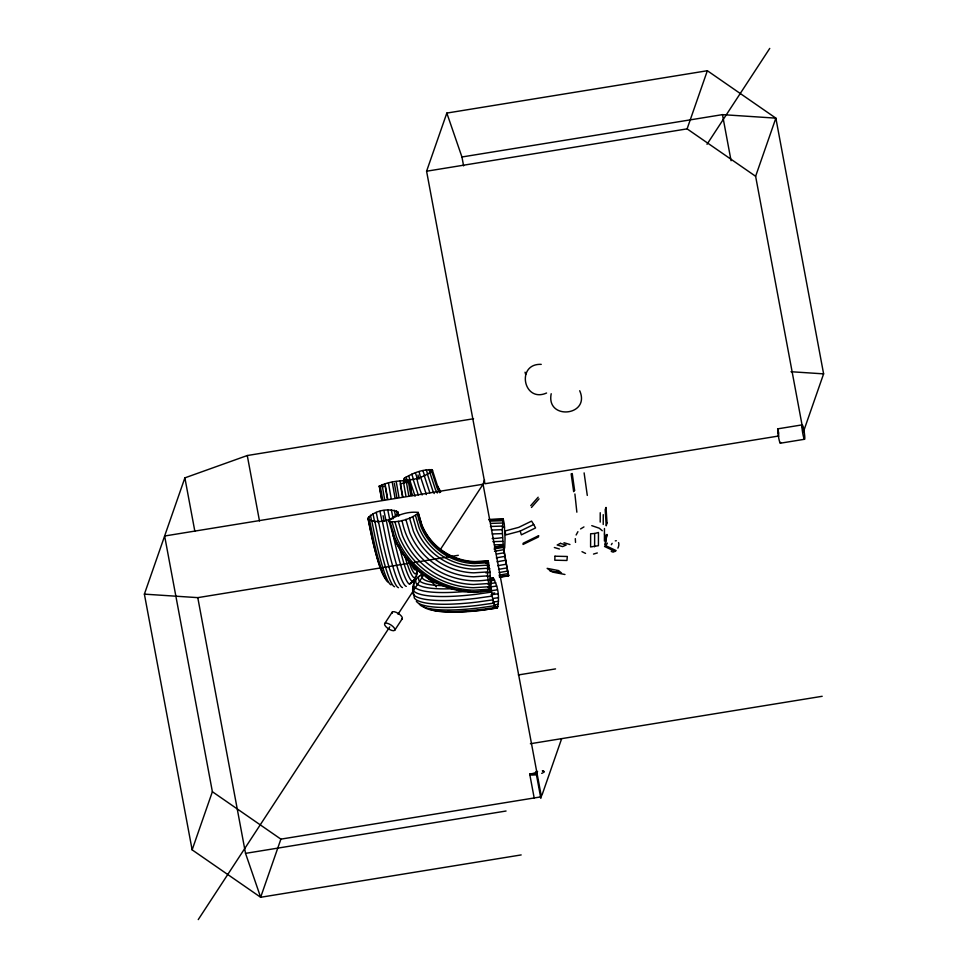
<?xml version="1.0" encoding="UTF-8"?>
<svg xmlns="http://www.w3.org/2000/svg" width="968" height="968" viewBox="0 0 968 968"><rect width="100%" height="100%" fill="white"/><g stroke="black" fill="none" stroke-linecap="round" stroke-linejoin="round"><path stroke-width="1.45" d="M594.618 546.787L594.654 533.501L598.454 532.485L598.418 545.686L590.601 546.956L590.637 533.755L594.654 533.501M600.208 522.103L600.233 512.725M603.221 524.487L603.258 514.649M604.419 541.112L604.456 528.504M503.36 547.138L502.247 529.702L503.215 518.969L504.28 523.87L505.042 538.752L504.691 547.731L504.086 549.473L503.723 548.808M489.929 591.351L487.533 575.899L488.005 560.762L490.098 572.257L490.268 590.867L474.126 592.368A88.499 86.092 19.2 0 1 393.431 536.526L388.967 520.76C396.965 514.831 408.266 511.225 418.176 512.435L421.745 524.656A58.54 56.943 19.2 0 0 475.119 561.597L488.005 560.762M430.833 609.501A78.214 15.839 -10.6 0 0 482.185 610.227L497.407 607.88C499.706 598.176 498.399 586.063 492.821 577.739L490.098 578.126M416.603 575.004L417.075 568.748M551.203 393.734C545.77 420.608 590.867 416.155 579.711 390.733M541.233 364.367C515.835 363.23 523.277 403.366 546.581 393.008M392.234 530.137L393.928 538.462A87.12 9.825 80.8 0 0 409.694 584.285C414.655 580.51 418.261 574.568 417.099 568.143A73.786 8.313 80.8 0 1 410.384 561.9M496.608 608.182L494.696 605.726L491.998 596.094L476.534 598.297A89.177 18.053 -10.6 0 1 413.154 594.122C411.364 586.608 414.316 577.908 421.806 574.786L422.108 577.787A77.331 15.657 -10.6 0 0 438.262 582.954M521.171 854.925L260.646 897.275L192.136 849.856L144.389 594.134L184.876 477.865L247.276 455.529L473.558 418.745M778.974 435.963L484.944 483.758L426.586 171.215L446.829 113.075L707.354 70.725L775.864 118.144L823.611 373.866L803.367 431.994L755.621 176.285L775.864 118.144L722.467 114.635L461.942 156.985L446.829 113.075M192.136 849.856L212.379 791.715L164.633 536.006L483.056 484.242L484.544 479.971M536.986 773.045L536.417 774.666A7.381 1.488 -10.6 0 1 529.75 774.218L536.986 773.045L541.414 796.785L280.889 839.135L260.646 897.275L245.533 853.365L197.787 597.643L144.389 594.134M426.586 171.215L687.111 128.865L707.354 70.725M541.971 795.164L561.658 738.644M386.123 578.67A77.779 8.76 80.8 0 1 372.051 537.76L368.009 518.17C374.592 510.402 388.749 507.656 397.909 511.999L398.211 513.27A73.786 8.313 80.8 0 0 398.755 516.089M398.211 513.27C391.641 521.038 377.484 523.785 368.324 519.441M576.117 535.001L577.92 531.686M606.573 544.488L607.372 543.145M611.352 544.694L612.151 543.351M384.78 623.477L392.258 612.054M198.246 919.6L389.753 626.865M398.005 614.244L423.597 575.125M440.113 549.885L483.056 484.242L536.938 772.827L529.702 774.013L534.179 797.959M707.015 144.292L769.754 48.4M394.678 630.325A6.026 2.287 33.2 0 0 388.64 623.731A6.026 2.287 33.2 0 0 385.869 626.647A6.026 2.287 33.2 0 0 394.678 630.325L402.144 618.891M404.321 478.265L403.716 480.007C413.651 480.636 424.771 476.873 432.502 470.629L432.309 469.904C422.605 469.008 412.537 473.255 404.321 478.265L405.253 481.096M530.754 505.635L538.148 497.213M531.468 507.474L539.031 498.847M388.967 520.76L389.051 521.534C398.961 522.732 410.263 519.138 418.261 513.209L418.176 512.435M417.256 572.112L415.296 573.927A77.779 8.76 80.8 0 1 407.77 558.379M416.361 575.984L414.352 577.836A81.481 9.184 80.8 0 1 404.576 555.112M414.498 579.481L412.453 581.369A84.676 9.547 80.8 0 1 399.106 545.456M498.944 547.283L494.527 547.416A73.362 14.859 -10.6 0 1 503.118 545.94L503.203 545.891M409.524 583.764L411.775 582.373M580.594 528.927L583.946 526.919M379.287 485.851A73.955 8.337 80.8 0 1 381.767 500.032L379.311 486.275C387.72 481.749 399.469 480.491 409.367 480.624L411.896 495.108M402.494 496.79L400.244 483.952L408.399 481.64L409.367 480.624M419.616 575.899L421.854 574.641M520.155 531.117L533.695 524.523L535.558 527.923L521.377 534.832L520.155 531.117L505.901 534.88L504.873 531.021L518.751 527.354L531.601 521.099L533.695 524.523M541.705 773.359L542.963 772.839M492.821 577.739L491.417 579.36L490.897 584.636L491.998 596.094M593.505 554.071L597.316 552.958M494.454 547.126L503.203 545.529L508.381 575.863A70.24 14.23 -10.6 0 0 500.25 577.291M496.596 547.392L499.306 546.896M503.203 545.94L502.973 547.428A69.369 14.048 -10.6 0 0 494.043 549.013M503.396 547.356L503.771 549.679L502.997 549.824A65.703 13.31 -10.6 0 0 494.527 551.312M503.771 549.679L504.292 552.752L503.215 552.946A62.581 12.669 -10.6 0 0 496.499 554.12M504.292 552.752L504.921 556.358L503.614 556.6A60.234 12.197 -10.6 0 0 496.342 557.87M504.921 556.358L505.623 560.266L504.183 560.533A58.806 11.906 -10.6 0 0 497.092 561.779M508.732 575.803L506.361 564.199L504.873 564.465A58.395 11.822 -10.6 0 0 497.818 565.699M507.05 567.889L505.635 568.143A59.036 11.955 -10.6 0 0 498.508 569.402M507.68 571.084L506.421 571.314A60.681 12.294 -10.6 0 0 499.089 572.596M508.188 573.576L507.171 573.758A63.222 12.802 -10.6 0 0 499.028 575.198M508.551 575.186L507.849 575.307A66.49 13.467 -10.6 0 0 499.282 576.819M802.048 424.891L777.643 428.86L778.708 434.547M780.317 443.211L804.505 439.278A7.381 0.835 80.8 0 0 803.573 428.606A7.381 0.835 80.8 0 0 802.036 428.122A7.381 0.835 80.8 0 0 804.505 439.278M197.787 597.643L458.312 555.293M518.328 674.95L555.547 668.9M530.391 743.726L822.183 696.295M245.533 853.365L506.058 811.015M490.8 578.888L493.74 578.465M490.425 580.8L494.733 580.195M490.074 583.583L495.725 582.784M489.651 587.056L496.644 586.063M490.461 590.807L497.431 589.827M491.393 592.126L475.99 594.316A88.536 17.932 -10.6 0 1 413.058 590.178L412.743 586.959M491.03 594.788L498.036 593.795M492.736 598.502L498.411 597.704M492.785 599.857L477.357 602.035A88.778 17.981 -10.6 0 1 414.268 597.897L414.05 595.744M492.76 602.108L498.532 601.297M493.704 603.137L478.41 605.303A87.35 17.69 -10.6 0 1 416.337 601.225M493.958 604.939L498.399 604.31M494.696 605.726L479.62 607.868A84.99 17.206 -10.6 0 1 419.217 603.899M493.91 607.142L498.012 606.561M495.689 607.456L480.914 609.55A81.881 16.577 -10.6 0 1 422.714 605.726M615.285 540.87L616.338 540.737M612.913 552.075L613.966 551.941M379.311 486.275L385.191 486.347L387.442 499.234M488.404 561.331L474.816 562.069A58.128 56.543 19.2 0 1 421.818 525.394L418.261 513.209M487.412 562.735L474.501 563.57A58.77 57.172 19.2 0 1 420.923 526.483L417.341 514.238M485.9 563.086L488.852 562.892M487.267 565.13L474.199 565.977A60.415 58.77 19.2 0 1 419.12 527.85L415.502 515.448M486.287 565.554L489.3 565.36M487.243 568.264L473.921 569.136A62.956 61.238 19.2 0 1 416.518 529.399L412.84 516.767M486.94 568.736L489.723 568.555M487.327 571.943L473.691 572.826A66.211 64.408 19.2 0 1 413.324 531.045L409.549 518.11M487.533 575.899L473.534 576.795A69.962 68.062 19.2 0 1 409.73 532.642L405.858 519.368M487.461 576.408L490.401 576.214M487.594 580.364L490.607 580.171M488.211 583.559L473.425 584.515A77.936 75.806 19.2 0 1 402.373 535.34L398.284 521.316M487.896 584.031L490.691 583.849M488.634 586.753L473.497 587.733A81.602 79.376 19.2 0 1 399.094 536.236L394.908 521.885M487.824 587.165L490.667 586.983M489.082 589.222L473.642 590.214A84.712 82.413 19.2 0 1 396.396 536.756L392.125 522.115M487.642 589.572L490.522 589.379M489.53 590.783L473.86 591.799A87.072 84.7 19.2 0 1 394.472 536.853L390.128 521.994M480.189 591.521L490.268 590.867M502.247 529.702L491.526 530.053M488.84 519.441L503.215 518.969M489.989 519.755L502.876 519.344M489.034 520.119L491.938 520.022M489.663 521.135L502.598 520.724M490.764 523.398L502.392 523.023M490.425 526.471L502.271 526.084M492.264 533.949L502.319 533.622M492.857 541.656L502.707 541.33M494.37 544.863L503.009 544.585M503.662 527.149L504.582 527.112M790.989 371.724L823.611 373.866M549.606 570.684L561.488 572.983L558.548 570.576L547.15 568.361L552.462 572.076L564.961 574.496M543.532 771.218L542.455 770.855L543.532 771.218A7.381 1.488 -10.6 0 1 543.822 772.331M591.763 525.648L599.277 528.213L602.278 530.742M563.981 542.733L569.971 544.524M554.349 547.501L559.431 549.025M556.588 571.531L559.806 572.959M581.986 551.675L585.567 553.406M687.111 128.865L755.621 176.285M212.379 791.715L280.889 839.135M611.219 551.191L611.97 551.821M425.412 574.956L436.362 586.91M604.48 533.913L605.738 537.482M432.309 469.904L437.778 486.735A58.395 56.797 19.2 0 0 440.67 492.022M431.147 469.516L437.004 487.811A58.915 57.318 19.2 0 0 439.629 492.676M429.09 469.516L430.457 473.679M429.974 472.892L435.334 489.251A60.452 58.806 19.2 0 0 437.306 493.002M426.271 469.867L427.674 474.139M427.433 474.272L432.89 490.933A62.896 61.19 19.2 0 0 434.221 493.547M422.895 470.581L424.662 475.966M424.238 475.711L429.828 492.76M420.632 477.091L426.368 494.587M415.393 472.82L417.269 478.507M411.787 474.199L413.566 479.608M413.13 479.329L418.261 494.963M408.605 475.639L410.408 481.156M409.754 480.043L415.078 496.257M406.052 477.018L407.431 481.229M411.013 492.821L411.92 495.58M412.828 590.904L413.941 594.679M418.696 517.457L419.906 521.583M525.043 372.184L525.66 374.483M397.909 511.999L398.489 514.891M396.59 510.983L397.449 515.206M394.351 510.281L395.476 515.787M391.35 509.967L393.153 518.812M387.793 510.027L389.572 518.775M386.256 520.131L390.249 539.769A88.657 9.995 80.8 0 0 406.294 586.402M383.909 510.487L385.978 520.651M382.324 520.953L386.329 540.64A89.189 10.055 80.8 0 0 402.47 587.552M379.976 511.298L382.045 521.51M378.44 521.413L382.433 541.039A88.657 9.995 80.8 0 0 398.477 587.673M376.249 512.423L378.355 522.744M374.882 521.474L378.827 540.918A87.12 9.825 80.8 0 0 394.593 586.741M372.995 513.754L374.676 522.018M371.869 521.159L375.765 540.301A84.676 9.547 80.8 0 0 391.096 584.841M370.441 515.23L371.579 520.869M369.643 520.457L373.454 539.224A81.481 9.184 80.8 0 0 388.204 582.083M368.735 516.743L369.619 521.074M722.467 114.635L731.07 160.724M778.127 430.252L778.659 433.095M461.942 156.985L463.611 165.903M540.846 798.394L536.381 774.448L537.543 771.435A7.381 1.488 -10.6 0 0 535.655 771.786M247.276 455.529L259.484 520.953M184.876 477.865L194.871 531.384M505.623 560.266L506.361 564.199M408.399 481.64L410.795 495.362M406.306 480.37L406.79 483.129M406.439 482.354L408.774 495.725M403.487 480.551L403.971 483.359M403.656 483.141L405.943 496.209M400.038 480.939L402.761 496.499M396.202 481.495L398.937 497.116M392.246 482.185L394.98 497.758M388.434 482.959L391.132 498.399M385.022 483.758L387.684 498.98M382.239 484.557L382.711 487.267M382.372 486.541L384.671 499.669M380.364 486.517L382.723 499.948M584.115 472.892L587.286 495.41M574.907 493.97L576.855 512.181M418.382 576.831L418.696 579.905A81.094 16.42 -10.6 0 0 444.106 585.713M415.623 579.687L415.938 582.821A84.349 17.085 -10.6 0 0 453.653 588.653M413.699 583.135L414.014 586.318A86.89 17.593 -10.6 0 0 469.964 591.024M575.307 538.656L575.536 542.395M780.619 442.376A7.381 0.835 80.8 0 1 778.804 438.456A7.381 0.835 80.8 0 1 777.861 428.824M392.125 613.349A6.026 2.287 33.2 0 1 398.138 613.361A6.026 2.287 33.2 0 1 401.563 619.217M494.721 592.961A73.786 14.943 -10.6 0 1 491.889 593.408M473.921 562.106A59.968 58.334 19.2 0 1 469.528 561.706M458.07 559.105A59.968 58.334 19.2 0 1 453.919 557.568M452.564 556.999A59.968 58.334 19.2 0 1 442.315 551.264M439.944 549.546A59.968 58.334 19.2 0 1 433.374 543.701M428.594 538.172A59.968 58.334 19.2 0 1 426.065 534.614M381.803 570.612A73.786 8.313 80.8 0 1 368.009 518.17M471.537 591.763A88.911 86.491 19.2 0 1 467.181 591.375M462.849 590.795A88.911 86.491 19.2 0 1 459.994 590.286M452.939 588.617A88.911 86.491 19.2 0 1 440.597 584.224M437.972 583.014A88.911 86.491 19.2 0 1 425.4 575.73M421.891 573.177A88.911 86.491 19.2 0 1 419.616 571.374M417.389 569.499A88.911 86.491 19.2 0 1 405.495 556.903M403.765 554.591A88.911 86.491 19.2 0 1 393.359 535.788M497.407 607.88A74.209 15.028 -10.6 0 1 471.44 611.062M466.866 611.377A74.209 15.028 -10.6 0 1 447.615 611.486M500.141 576.904A74.209 15.028 -10.6 0 1 508.72 575.403M487.824 579.856A73.955 71.934 19.2 0 1 402.022 520.457M433.011 580.28A73.362 14.859 -10.6 0 1 425.932 576.601M384.199 521.365A73.786 8.313 80.8 0 1 383.11 515.714M394.363 483.419A73.786 8.313 80.8 0 1 396.844 497.588M490.111 572.269A73.12 71.136 19.2 0 1 485.851 572.838M502.477 537.591A73.786 71.777 19.2 0 1 492.167 538.547M422.121 494.999A73.786 71.777 19.2 0 1 416.845 478.325M440.246 490.933A58.915 57.318 19.2 0 1 437.609 486.069M439.968 492.083A60.452 58.806 19.2 0 1 438.48 489.639M409.391 481.048A73.12 8.24 80.8 0 1 411.86 495.156M420.487 477.248A73.786 71.777 19.2 0 1 419.192 471.585M418.938 479.208A73.786 71.777 19.2 0 1 418.019 474.961M618.564 542.576A6.026 3.69 -64.7 0 1 617.911 548.118M554.966 556.213L554.785 560.206L566.933 560.484L567.321 556.479L554.966 556.213M538.571 535.727L538.486 536.938L523.035 544.464L523.192 543.217L538.571 535.727M606.198 537.942L605.145 544.887L606.996 534.445L606.198 537.942M607.021 522.865L606.234 525.793L605.194 509.64L606.029 507.438L607.021 522.865M574.593 490.316L573.661 491.647L571.168 473.909L572.233 473.534L574.593 490.316M605.605 545.613L604.528 546.46L615.067 551.445L616.144 550.598L605.605 545.613M560.484 543.363L557.193 544.984L562.565 546.593L566.159 545.057L560.484 543.363"/></g></svg>
